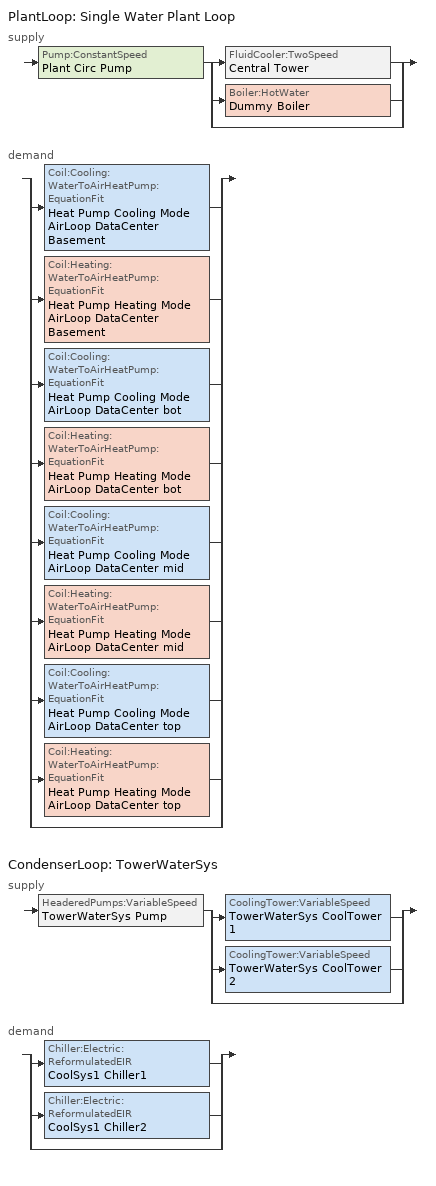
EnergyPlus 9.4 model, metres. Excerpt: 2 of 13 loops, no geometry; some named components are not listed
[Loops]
PlantLoop 'Single Water Plant Loop'
 supply: Pump:ConstantSpeed 'Plant Circ Pump' > split
  | FluidCooler:TwoSpeed 'Central Tower'
  | Boiler:HotWater 'Dummy Boiler'
  | bypass
 demand: split
  | Coil:Cooling:WaterToAirHeatPump:EquationFit 'Heat Pump Cooling Mode AirLoop DataCenter Basement'
  | Coil:Heating:WaterToAirHeatPump:EquationFit 'Heat Pump Heating Mode AirLoop DataCenter Basement'
  | Coil:Cooling:WaterToAirHeatPump:EquationFit 'Heat Pump Cooling Mode AirLoop DataCenter bot'
  | Coil:Heating:WaterToAirHeatPump:EquationFit 'Heat Pump Heating Mode AirLoop DataCenter bot'
  | Coil:Cooling:WaterToAirHeatPump:EquationFit 'Heat Pump Cooling Mode AirLoop DataCenter mid'
  | Coil:Heating:WaterToAirHeatPump:EquationFit 'Heat Pump Heating Mode AirLoop DataCenter mid'
  | Coil:Cooling:WaterToAirHeatPump:EquationFit 'Heat Pump Cooling Mode AirLoop DataCenter top'
  | Coil:Heating:WaterToAirHeatPump:EquationFit 'Heat Pump Heating Mode AirLoop DataCenter top'
  | bypass
CondenserLoop 'TowerWaterSys'
 supply: HeaderedPumps:VariableSpeed 'TowerWaterSys Pump' > split
  | CoolingTower:VariableSpeed 'TowerWaterSys CoolTower 1'
  | CoolingTower:VariableSpeed 'TowerWaterSys CoolTower 2'
  | bypass
 demand: split
  | Chiller:Electric:ReformulatedEIR 'CoolSys1 Chiller1'
  | Chiller:Electric:ReformulatedEIR 'CoolSys1 Chiller2'
  | bypass
[Boiler:HotWater]
Dummy Boiler: Boiler flow mode=ConstantFlow; Design water flow rate=Autosize; Efficiency curve temperature evaluation variable=LeavingBoiler; Fuel type=NaturalGas; Maximum part load ratio=1.2; Minimum part load ratio=0; Nominal capacity=93894.07; Nominal thermal efficiency=0.8; Normalized boiler efficiency curve=Dummy Boiler Efficiency Curve; Optimum part load ratio=1; Water outlet upper temperature limit=95
[Coil:Cooling:WaterToAirHeatPump:EquationFit] Cooling power consumption coefficient 1=-5.67776; Cooling power consumption coefficient 2=0.438988; Cooling power consumption coefficient 3=5.84528; Cooling power consumption coefficient 4=0.141606; Cooling power consumption coefficient 5=-0.168728; Gross rated sensible cooling capacity=Autosize; Gross rated total cooling capacity=Autosize; Nominal time for condensate removal to begin=0; Rated air flow rate=Autosize; Rated water flow rate=Autosize; Ratio of initial moisture evaporation rate and steady state latent capacity=0; Sensible cooling capacity coefficient 1=6.00194; Sensible cooling capacity coefficient 2=22.6301; Sensible cooling capacity coefficient 3=-26.7961; Sensible cooling capacity coefficient 4=-1.72375; Sensible cooling capacity coefficient 5=0.490645; Sensible cooling capacity coefficient 6=0.0693119; Total cooling capacity coefficient 1=-4.30267; Total cooling capacity coefficient 2=7.18537; Total cooling capacity coefficient 3=-2.23947; Total cooling capacity coefficient 4=0.139996; Total cooling capacity coefficient 5=0.10266
Name | Gross rated cooling cop
Heat Pump Cooling Mode AirLoop DataCenter Basement; Heat Pump Cooling Mode AirLoop DataCenter mid | 3.42592
Heat Pump Cooling Mode AirLoop DataCenter bot; Heat Pump Cooling Mode AirLoop DataCenter top | 3.70227
[Coil:Heating:WaterToAirHeatPump:EquationFit] Gross rated heating capacity=Autosize; Gross rated heating cop=4.3; Heating capacity coefficient 1=0.237847; Heating capacity coefficient 2=-3.35824; Heating capacity coefficient 3=3.8064; Heating capacity coefficient 4=0.1792; Heating capacity coefficient 5=0.128607; Heating power consumption coefficient 1=-3.79176; Heating power consumption coefficient 2=3.38799; Heating power consumption coefficient 3=1.50226; Heating power consumption coefficient 4=-0.177654; Heating power consumption coefficient 5=-0.10308; Rated air flow rate=Autosize; Rated water flow rate=Autosize
Heat Pump HEATING Mode AirLoop DataCenter Basement; Heat Pump HEATING Mode AirLoop DataCenter bot; Heat Pump HEATING Mode AirLoop DataCenter mid; Heat Pump HEATING Mode AirLoop DataCenter top
[CondenserEquipmentList]
TowerWaterSys Equipment List 1: TowerWaterSys CoolTower 1, CoolingTower:VariableSpeed
TowerWaterSys Equipment List 2: TowerWaterSys CoolTower 1, CoolingTower:VariableSpeed, TowerWaterSys CoolTower 2, CoolingTower:VariableSpeed
[CondenserEquipmentOperationSchemes]
TowerWaterSys Loop Operation Scheme List: Control scheme 1=TowerWaterSys Operation Scheme; Control scheme 1 schedule=PlantOnSched
[CondenserLoop]
TowerWaterSys: Condenser equipment operation scheme=TowerWaterSys Loop Operation Scheme List; Condenser loop volume=Autocalculate; Fluid type=Water; Load distribution scheme=SequentialLoad; Maximum loop flow rate=Autosize; Maximum loop temperature=80; Minimum loop flow rate=0; Minimum loop temperature=5
[CoolingTower:VariableSpeed] Cell control=MaximalCell; Design air flow rate=Autosize; Design approach temperature=3.9; Design fan power=13184.6; Design range temperature=5.6; Design water flow rate=0.037066; Fan power ratio function of air flow rate ratio curve=Tower_Fan_Curve; Fraction of tower capacity in free convection regime=0.125; Minimum air flow rate ratio=0.2; Model type=CoolToolsCrossFlow; Number of cells=2; Sizing factor=1
TowerWaterSys CoolTower 1; TowerWaterSys CoolTower 2
[EnergyManagementSystem:Sensor] Output variable or output meter=System Node Mass Flow Rate
Name | Output variable or output meter index key
DataCenter_FanMassFlow | AirLoop DataCenter Basement Supply Fan Outlet
Tower_PumpMassFlow | TowerWaterSys Supply Inlet Node
[FluidCooler:TwoSpeed]
Central Tower: Design entering air temperature=35; Design entering air wet bulb temperature=25.6; Design entering water temperature=51.67; Design water flow rate=Autosize; High fan speed air flow rate=Autosize; High fan speed fan power=Autosize; High speed nominal capacity=582060; Low fan speed air flow rate=Autocalculate; Low fan speed fan power=Autocalculate; Low speed nominal capacity=291030; Performance input method=NominalCapacity
[HeaderedPumps:VariableSpeed]
TowerWaterSys Pump: Design power consumption=Autosize; Design pump head=148557; Flow sequencing control scheme=Sequential; Fraction of motor inefficiencies to fluid stream=0; Minimum flow rate fraction=0; Motor efficiency=0.87; Number of pumps in bank=2; Pump control type=Intermittent; Total design flow rate=Autosize; Coefficient 1 of the part load performance curve=0; Coefficient 2 of the part load performance curve=0.0216; Coefficient 3 of the part load performance curve=-0.0325; Coefficient 4 of the part load performance curve=1.0095
[PlantEquipmentOperation:ComponentSetpoint]
WSHPPlant Operation Scheme: Component 1 flow rate=Autosize; Component 2 flow rate=Autosize; Equipment 1=Central Tower; Equipment 2=Dummy Boiler; Operation 1 type=Cooling; Operation 2 type=Heating
[PlantEquipmentOperation:CoolingLoad]
TowerWaterSys Operation Scheme: Load range 1 lower limit=0; Load range 1 upper limit=908633; Load range 2 lower limit=908633; Load range 2 upper limit=100000000000000; Range 1 equipment list=TowerWaterSys Equipment List 1; Range 2 equipment list=TowerWaterSys Equipment List 2
[PlantEquipmentOperationSchemes]
Plant Loop Operation: Control scheme 1=WSHPPlant Operation Scheme; Control scheme 1 schedule=Always_On
[PlantLoop]
Single Water Plant Loop: Fluid type=UserDefinedFluidType; Load distribution scheme=SequentialLoad; Maximum loop flow rate=Autosize; Maximum loop temperature=35; Minimum loop flow rate=0; Minimum loop temperature=10; Plant equipment operation scheme=Plant Loop Operation; Plant loop demand calculation scheme=DualSetpointDeadband; Plant loop volume=Autocalculate; User defined fluid type=EthyleneGlycol40Percent
[Pump:ConstantSpeed]
Plant Circ Pump: Design flow rate=Autosize; Design power consumption=Autosize; Design pump head=179045; Fraction of motor inefficiencies to fluid stream=0; Motor efficiency=0.9; Pump control type=Intermittent
[SetpointManager:Scheduled]
TowerWaterSystem Loop Setpoint Manager: Control variable=Temperature; Schedule=Tower-Loop-Temp-Schedule; Setpoint node or nodelist=TowerWaterSys Supply Outlet Node
[SetpointManager:Scheduled:DualSetpoint]
Water Loop Setpoint Manager: Control variable=Temperature; High setpoint schedule=PLANT LOOP HIGH TEMP SCHEDULE; Low setpoint schedule=PLANT LOOP LOW TEMP SCHEDULE; Setpoint node or nodelist=Plant Supply Outlet Node
[Sizing:Plant]
Name | Design loop exit temperature | Loop design temperature difference | Loop type
TowerWaterSys | 29.4 | 5.6 | Condenser
Single Water Plant Loop | 39 | 11 | Heating
[Curve:Cubic]
Tower_Fan_Curve: Maximum value of x=1; Minimum value of x=0; Coefficient1 constant=0; Coefficient2 x=0; Coefficient3 x 2=0; Coefficient4 x 3=1
[Curve:Quadratic]
Dummy Boiler Efficiency Curve: Maximum value of x=1; Minimum value of x=0; Coefficient1 constant=1; Coefficient2 x=0; Coefficient3 x 2=0
[Schedule:Compact]
ALWAYS_ON; PlantOnSched: Through: 12/31, For: AllDays, Until: 24:00, 1
PLANT LOOP HIGH TEMP SCHEDULE: Through: 12/31, For: Alldays, Until: 24:00, 18.33
PLANT LOOP LOW TEMP SCHEDULE: Through: 12/31, For: Alldays, Until: 24:00, 5
Tower-Loop-Temp-Schedule: Through: 12/31, For: AllDays, Until: 24:00, 21.1
